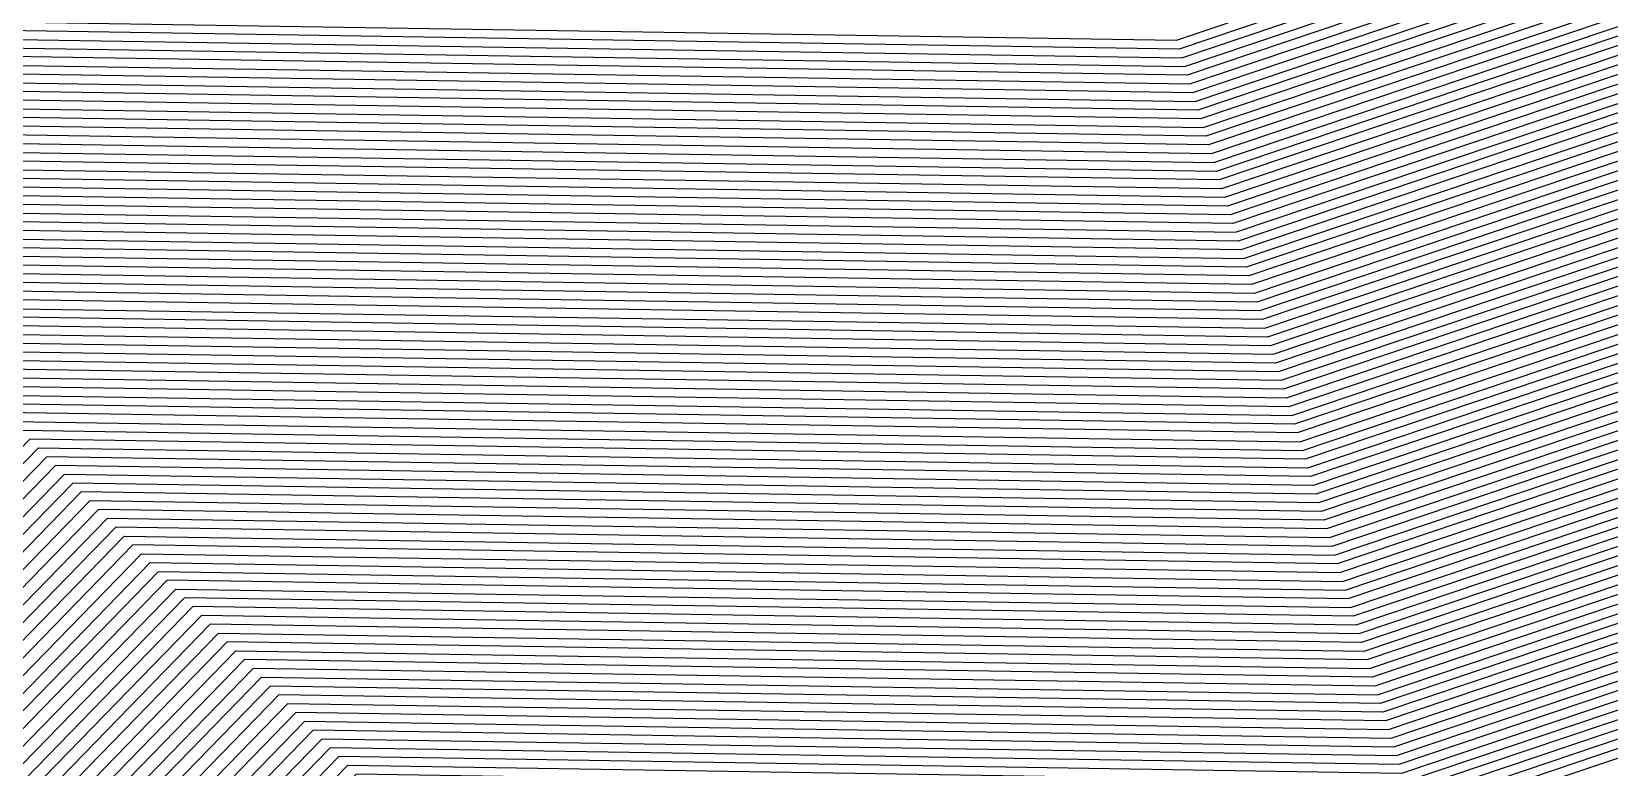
# Model space of a CAD drawing. Extents: x 7084 to 11035, y 13750 to 16729.
# Drawn here: x 9376.8 to 9571.8, y 14412.1 to 14502.9 of the extents above; entities that cross this region are included whole.
import ezdxf

# ---------------------------------------------------------------- set-up
doc = ezdxf.new("R2010")
doc.units = 0
doc.layers.add('Default', color=7, linetype='Continuous')

msp = doc.modelspace()

# ---------------------------------------------------------------- linework, layer by layer
at = {"layer": 'Default'}
for points in [[(9192.32, 15790.67), (9292.68, 15787.53), (9349.13, 15767.67), (9406.63, 15745.71), (9714.14, 15827.42), (9872, 15784.56), (10032.56, 15574.85), (10046.16, 15397.82), (10045.12, 15273.41), (10007.48, 15110.32), (9977.55, 14609.2), (9944.1, 14555.88), (9644.75, 14446.94), (9545.43, 14413.48), (9412.66, 14415.57), (9309.25, 14309.36), (8939.15, 14369.28), (8914.66, 14549.03), (8809.07, 14566.8), (8729.62, 14568.89), (8664.8, 14568.89), (8626.12, 14581.44), (8310.44, 14706.72)], [(9349.51, 15765.55), (9407.96, 15743.23), (9711.24, 15823.81), (9871.7, 15780.24), (10030.05, 15573.42), (10043.47, 15398.82), (10042.4, 15272.37), (10004.15, 15106.59), (9974.62, 14612.36), (9940.62, 14558.16), (9645.39, 14450.72), (9544.44, 14416.72), (9409.48, 14418.84), (9307.49, 14314.09), (8942.48, 14373.18), (8918.33, 14550.46), (8811, 14568.52), (8730.24, 14570.65), (8664.35, 14570.65), (8625.04, 14583.4), (8313.7, 14706.96)], [(9710.27, 15822.61), (9871.6, 15778.8), (10029.21, 15572.94), (10042.57, 15399.16), (10041.5, 15272.02), (10003.04, 15105.35), (9973.65, 14613.42), (9939.46, 14558.93), (9645.61, 14451.98), (9544.11, 14417.8), (9408.42, 14419.93), (9306.91, 14315.66), (8943.6, 14374.48), (8919.55, 14550.94), (8811.64, 14569.1), (8730.45, 14571.24), (8664.2, 14571.24), (8624.67, 14584.06), (8314.79, 14707.04)], [(9291.21, 15782.75), (9350.14, 15762.01), (9410.17, 15739.09), (9706.39, 15817.8), (9871.19, 15773.05), (10025.86, 15571.04), (10038.97, 15400.5), (10037.88, 15270.63), (9998.59, 15100.37), (9969.75, 14617.63), (9934.83, 14561.97), (9646.46, 14457.03), (9542.78, 14422.11), (9404.18, 14424.29), (9304.56, 14321.97), (8948.04, 14379.69), (8924.45, 14552.85), (8814.22, 14571.4), (8731.27, 14573.58), (8663.61, 14573.58), (8623.23, 14586.68), (8319.14, 14707.36)], [(9872.7, 15794.62), (10038.42, 15578.18), (10052.46, 15395.47), (10051.46, 15275.84), (10015.27, 15119.03), (9984.37, 14601.81), (9952.21, 14550.54), (9643.25, 14438.11), (9547.75, 14405.94), (9420.09, 14407.95), (9313.36, 14298.32), (8931.37, 14360.16), (8906.09, 14545.69), (8804.56, 14562.78), (8728.17, 14564.79), (8665.84, 14564.79), (8628.65, 14576.85), (8302.84, 14706.15)], [(8303.93, 14706.23), (8628.29, 14577.5), (8665.7, 14565.37), (8728.38, 14565.37), (8805.21, 14563.35), (8907.32, 14546.16), (8932.48, 14361.46), (9312.77, 14299.9), (9419.03, 14409.04), (9547.42, 14407.02), (9643.46, 14439.37), (9951.05, 14551.31), (9983.4, 14602.87), (10014.16, 15117.79), (10050.55, 15275.5), (10051.56, 15395.8), (10037.58, 15577.7), (9872.6, 15793.19)], [(9872.4, 15790.31), (10035.91, 15576.75), (10049.76, 15396.47), (10048.74, 15274.8), (10011.93, 15115.3), (9981.45, 14604.98), (9948.73, 14552.83), (9643.89, 14441.89), (9546.76, 14409.17), (9416.91, 14411.22), (9311.6, 14303.05), (8934.7, 14364.07), (8909.76, 14547.12), (8806.5, 14564.5), (8728.79, 14566.55), (8665.4, 14566.55), (8627.57, 14578.81), (8306.1, 14706.4)], [(9170.27, 15773.24), (9287.17, 15769.59), (9352.93, 15746.45), (9419.9, 15720.88), (9685.1, 15791.34), (9868.98, 15741.41), (10007.44, 15560.56), (10019.18, 15407.89), (10017.96, 15262.98), (9974.12, 15073.01), (9948.3, 14640.84), (9909.34, 14578.74), (9651.18, 14484.79), (9535.5, 14445.82), (9380.84, 14448.26), (9291.66, 14356.66), (8972.49, 14408.33), (8951.37, 14563.34), (8828.38, 14584.05), (8735.83, 14586.48), (8660.33, 14586.48), (8615.27, 14601.09), (8343.04, 14709.14)], [(9872.3, 15788.87), (10035.07, 15576.27), (10048.86, 15396.81), (10047.84, 15274.45), (10010.82, 15114.06), (9980.47, 14606.03), (9947.57, 14553.59), (9644.1, 14443.15), (9546.43, 14410.25), (9415.85, 14412.31), (9311.01, 14304.63), (8935.82, 14365.37), (8910.99, 14547.6), (8807.14, 14565.08), (8729, 14567.13), (8665.25, 14567.13)], [(9872.2, 15787.43), (10034.23, 15575.8), (10047.96, 15397.14), (10046.93, 15274.11), (10009.71, 15112.81), (9979.5, 14607.09), (9946.41, 14554.35), (9644.32, 14444.41), (9546.1, 14411.33), (9414.78, 14413.4), (9310.43, 14306.2), (8936.93, 14366.67), (8912.21, 14548.07), (8807.78, 14565.65), (8729.2, 14567.72), (8665.1, 14567.72), (8626.84, 14580.13), (8308.27, 14706.56)], [(9353.43, 15743.62), (9421.67, 15717.56), (9681.22, 15786.53), (9868.57, 15735.66), (10004.09, 15558.65), (10015.58, 15409.23), (10014.34, 15261.59), (9969.67, 15068.03), (9944.4, 14645.06), (9904.7, 14581.79), (9652.04, 14489.84), (9534.17, 14450.13), (9376.6, 14452.61), (9289.32, 14362.96), (8976.94, 14413.54), (8956.26, 14565.25), (8830.95, 14586.35), (8736.66, 14588.83), (8659.73, 14588.83), (8613.82, 14603.72), (8347.38, 14709.46)], [(9871.9, 15783.12), (10031.72, 15574.37), (10045.27, 15398.15), (10044.21, 15273.06), (10006.37, 15109.08), (9976.57, 14610.25), (9942.94, 14556.64), (9644.96, 14448.2), (9545.1, 14414.56), (9411.6, 14416.66), (9308.67, 14310.93), (8940.26, 14370.58), (8915.88, 14549.5), (8809.71, 14567.37), (8729.82, 14569.48), (8664.65, 14569.48), (8625.76, 14582.09), (8311.53, 14706.8)], [(8349.55, 14709.62), (8613.1, 14605.03), (8659.43, 14590), (8737.07, 14590), (8832.24, 14587.5), (8958.71, 14566.21), (8979.16, 14416.14), (9288.14, 14366.12), (9374.48, 14454.79), (9533.51, 14452.29), (9652.47, 14492.36), (9902.38, 14583.31), (9942.45, 14647.17), (9967.45, 15065.55), (10012.53, 15260.89), (10013.78, 15409.9), (10002.42, 15557.7), (9868.37, 15732.78), (9679.29, 15784.12), (9422.56, 15715.91), (9353.69, 15742.2)], [(9353.81, 15741.5), (9423, 15715.08), (9678.32, 15782.92), (9868.27, 15731.34), (10001.58, 15557.22), (10012.88, 15410.24), (10011.62, 15260.54), (9966.33, 15064.3), (9941.48, 14648.23), (9901.22, 14584.07), (9652.68, 14493.62), (9533.18, 14453.37), (9373.42, 14455.88), (9287.56, 14367.69), (8980.27, 14417.44), (8959.94, 14566.68), (8832.88, 14588.07), (8737.28, 14590.59), (8659.28, 14590.59), (8612.74, 14605.68), (8350.64, 14709.7)], [(9871.8, 15781.68), (10030.88, 15573.89), (10044.37, 15398.49), (10043.31, 15272.72), (10005.26, 15107.84), (9975.6, 14611.31), (9941.78, 14557.4), (9645.18, 14449.46), (9544.77, 14415.64), (9410.54, 14417.75), (9308.08, 14312.51), (8941.37, 14371.88), (8917.11, 14549.98), (8810.36, 14567.95), (8730.03, 14570.06), (8664.5, 14570.06), (8625.4, 14582.75), (8312.62, 14706.88)], [(9353.94, 15740.79), (9423.44, 15714.25), (9677.35, 15781.72), (9868.17, 15729.9), (10000.74, 15556.75), (10011.98, 15410.58), (10010.71, 15260.2), (9965.22, 15063.06), (9940.5, 14649.28), (9900.07, 14584.83), (9652.9, 14494.88), (9532.85, 14454.44), (9372.36, 14456.97), (9286.97, 14369.27), (8981.38, 14418.74), (8961.16, 14567.16), (8833.53, 14588.64), (8737.48, 14591.17), (8659.13, 14591.17), (8612.38, 14606.34), (8351.73, 14709.78)], [(8982.49, 14420.04), (9286.38, 14370.85), (9371.3, 14458.06), (9532.52, 14455.52), (9653.11, 14496.14), (9898.91, 14585.6), (9939.53, 14650.34), (9964.11, 15061.81), (10009.81, 15259.85), (10011.08, 15410.91), (9999.91, 15556.27), (9868.07, 15728.47), (9676.38, 15780.51), (9423.89, 15713.42), (9354.07, 15740.08)], [(9354.19, 15739.38), (9424.33, 15712.6), (9675.42, 15779.31), (9867.97, 15727.03), (9999.07, 15555.79), (10010.18, 15411.25), (10008.9, 15259.5), (9963, 15060.57), (9938.55, 14651.39), (9897.75, 14586.36), (9653.33, 14497.41), (9532.18, 14456.6), (9370.23, 14459.15), (9285.8, 14372.42), (8983.6, 14421.35), (8963.61, 14568.12), (8834.81, 14589.79), (8737.9, 14592.34), (8658.84, 14592.34), (8611.65, 14607.65), (8353.9, 14709.94)], [(9871.5, 15777.37), (10028.37, 15572.46), (10041.67, 15399.5), (10040.59, 15271.67), (10001.92, 15104.11), (9972.67, 14614.47), (9938.3, 14559.69), (9645.82, 14453.25), (9543.78, 14418.87), (9407.36, 14421.02), (9306.32, 14317.24), (8944.71, 14375.78), (8920.78, 14551.41), (8812.29, 14569.67), (8730.65, 14571.82), (8664.06, 14571.82), (8624.31, 14584.71), (8315.88, 14707.12)], [(9354.32, 15738.67), (9424.77, 15711.77), (9674.45, 15778.11), (9867.87, 15725.59), (9998.23, 15555.32), (10009.28, 15411.58), (10008, 15259.15), (9961.88, 15059.33), (9937.58, 14652.45), (9896.59, 14587.12), (9653.54, 14498.67), (9531.85, 14457.68), (9369.17, 14460.24), (9285.21, 14374), (8984.72, 14422.65), (8964.83, 14568.59), (8835.46, 14590.37), (8738.1, 14592.93), (8658.69, 14592.93), (8611.29, 14608.3), (8354.99, 14710.02)], [(9160.71, 15765.69), (9284.78, 15761.81), (9354.57, 15737.25), (9425.66, 15710.11), (9672.51, 15775.7), (9867.67, 15722.71), (9996.56, 15554.37), (10007.48, 15412.26), (10006.19, 15258.46), (9959.66, 15056.84), (9935.63, 14654.56), (9894.27, 14588.64), (9653.97, 14501.19), (9531.19, 14459.83), (9367.05, 14462.42), (9284.04, 14377.15), (8986.94, 14425.25), (8967.28, 14569.55), (8836.74, 14591.52), (8738.52, 14594.1), (8658.39, 14594.1), (8610.57, 14609.61), (8357.16, 14710.18)], [(9284.6, 15761.21), (9354.7, 15736.55), (9426.1, 15709.28), (9671.54, 15774.5), (9867.57, 15721.27), (9995.72, 15553.89), (10006.58, 15412.59), (10005.28, 15258.11), (9958.55, 15055.6), (9934.66, 14655.61), (9893.11, 14589.41), (9654.18, 14502.45), (9530.86, 14460.91), (9365.99, 14463.51), (9283.45, 14378.73), (8988.05, 14426.55), (8968.5, 14570.03), (8837.39, 14592.09), (8738.73, 14594.69), (8658.24, 14594.69), (8610.21, 14610.27), (8358.25, 14710.26)], [(9284.42, 15760.61), (9354.83, 15735.84), (9426.54, 15708.46), (9670.58, 15773.3), (9867.47, 15719.84), (9994.88, 15553.41), (10005.68, 15412.93), (10004.38, 15257.76), (9957.44, 15054.35), (9933.68, 14656.67), (9891.96, 14590.17), (9654.4, 14503.71), (9530.53, 14461.99), (9364.93, 14464.6), (9282.87, 14380.31), (8989.16, 14427.85), (8969.73, 14570.5), (8838.03, 14592.67), (8738.93, 14595.28), (8658.09, 14595.28), (8609.85, 14610.92), (8359.33, 14710.34)], [(9871.09, 15771.61), (10025.02, 15570.56), (10038.07, 15400.84), (10036.97, 15270.28), (9997.47, 15099.13), (9968.78, 14618.69), (9933.67, 14562.74), (9646.68, 14458.29), (9542.45, 14423.19), (9403.12, 14425.38), (9303.98, 14323.55), (8949.15, 14380.99), (8925.67, 14553.32), (8814.86, 14571.97), (8731.48, 14574.17), (8663.46, 14574.17), (8622.87, 14587.33), (8320.22, 14707.44)], [(9284.23, 15760.01), (9354.95, 15735.13), (9426.98, 15707.63), (9669.61, 15772.09), (9867.37, 15718.4), (9994.05, 15552.94), (10004.78, 15413.26), (10003.47, 15257.41), (9956.32, 15053.11), (9932.71, 14657.72), (9890.8, 14590.93), (9654.61, 14504.98), (9530.2, 14463.07), (9363.87, 14465.69), (9282.28, 14381.88), (8990.27, 14429.16), (8970.95, 14570.98), (8838.67, 14593.24), (8739.14, 14595.86), (8657.94, 14595.86), (8609.48, 14611.58), (8360.42, 14710.43)], [(9284.05, 15759.42), (9355.08, 15734.42), (9427.43, 15706.8), (9668.64, 15770.89), (9867.26, 15716.96), (9993.21, 15552.46), (10003.88, 15413.6), (10002.57, 15257.07), (9955.21, 15051.86), (9931.73, 14658.78), (9889.64, 14591.69), (9654.83, 14506.24), (9529.87, 14464.15), (9362.81, 14466.78), (9281.69, 14383.46), (8991.38, 14430.46), (8972.17, 14571.46), (8839.32, 14593.82), (8739.35, 14596.45), (8657.79, 14596.45), (8609.12, 14612.23), (8361.51, 14710.51)], [(9283.86, 15758.82), (9355.21, 15733.72), (9427.87, 15705.97), (9667.67, 15769.69), (9867.16, 15715.52), (9992.37, 15551.98), (10002.98, 15413.93), (10001.66, 15256.72), (9954.1, 15050.62), (9930.76, 14659.83), (9888.48, 14592.45), (9655.04, 14507.5), (9529.53, 14465.22), (9361.75, 14467.87), (9281.11, 14385.04), (8992.5, 14431.76), (8973.4, 14571.93), (8839.96, 14594.39), (8739.55, 14597.04), (8657.64, 14597.04), (8608.76, 14612.89), (8362.59, 14710.59)], [(9870.89, 15768.74), (10023.35, 15569.61), (10036.27, 15401.51), (10035.16, 15269.59), (9995.25, 15096.64), (9966.83, 14620.8), (9931.35, 14564.26), (9647.11, 14460.82), (9541.79, 14425.34), (9401, 14427.56), (9302.8, 14326.7), (8951.37, 14383.59), (8928.12, 14554.28), (8816.15, 14573.12), (8731.89, 14575.34), (8663.16, 14575.34), (8622.14, 14588.64), (8322.4, 14707.6)], [(9283.5, 15757.62), (9355.46, 15732.3), (9428.75, 15704.32), (9665.74, 15767.28), (9866.96, 15712.64), (9990.7, 15551.03), (10001.18, 15414.61), (9999.85, 15256.02), (9951.87, 15048.13), (9928.81, 14661.94), (9886.16, 14593.98), (9655.47, 14510.02), (9528.87, 14467.38), (9359.63, 14470.04), (9279.93, 14388.19), (8994.72, 14434.36), (8975.84, 14572.89), (8841.25, 14595.54), (8739.97, 14598.21), (8657.34, 14598.21), (8608.04, 14614.2), (8364.76, 14710.75)], [(8993.61, 14433.06), (9280.52, 14386.61), (9360.69, 14468.95), (9529.2, 14466.3), (9655.26, 14508.76), (9887.32, 14593.22), (9929.78, 14660.89), (9952.99, 15049.38), (10000.75, 15256.37), (10002.08, 15414.27), (9991.53, 15551.51), (9867.06, 15714.08), (9666.7, 15768.49), (9428.31, 15705.14), (9355.33, 15733.01), (9283.68, 15758.22)], [(9399.93, 14428.65), (9541.46, 14426.42), (9647.32, 14462.08), (9930.19, 14565.02), (9965.85, 14621.85), (9994.14, 15095.4), (10034.25, 15269.24), (10035.37, 15401.85), (10022.51, 15569.13), (9870.79, 15767.3)], [(9870.69, 15765.86), (10021.67, 15568.65), (10034.47, 15402.18), (10033.35, 15268.89), (9993.03, 15094.15), (9964.88, 14622.91), (9929.03, 14565.78), (9647.54, 14463.34), (9541.13, 14427.5), (9398.87, 14429.74), (9301.63, 14329.85), (8953.6, 14386.2), (8930.57, 14555.23), (8817.44, 14574.27), (8732.31, 14576.51), (8662.86, 14576.51), (8621.42, 14589.95), (8324.57, 14707.77)], [(9663.8, 15764.88), (9866.76, 15709.77), (9989.02, 15550.08), (9999.38, 15415.28), (9998.04, 15255.33), (9949.65, 15045.65), (9926.86, 14664.05), (9883.84, 14595.5), (9655.9, 14512.55), (9528.21, 14469.53), (9357.51, 14472.22), (9278.76, 14391.34), (8996.94, 14436.97), (8978.29, 14573.84), (8842.54, 14596.69), (8740.38, 14599.38), (8657.05, 14599.38), (8607.31, 14615.51), (8366.94, 14710.91)], [(9870.59, 15764.42), (10020.84, 15568.18), (10033.57, 15402.52), (10032.44, 15268.54), (9991.91, 15092.91), (9963.9, 14623.96), (9927.87, 14566.55), (9647.75, 14464.6), (9540.8, 14428.57), (9397.81, 14430.83), (9301.04, 14331.43), (8954.71, 14387.5), (8931.79, 14555.71), (8818.08, 14574.85), (8732.52, 14577.1), (8662.71, 14577.1), (8621.06, 14590.61), (8325.65, 14707.85)], [(9870.49, 15762.98), (10020, 15567.7), (10032.67, 15402.85), (10031.54, 15268.19), (9990.8, 15091.67), (9962.93, 14625.02), (9926.72, 14567.31), (9647.97, 14465.86), (9540.46, 14429.65), (9396.75, 14431.92), (9300.46, 14333.01), (8955.82, 14388.8), (8933.01, 14556.19), (8818.72, 14575.42), (8732.72, 14577.69), (8662.56, 14577.69), (8620.7, 14591.27), (8326.74, 14707.93)], [(9282.95, 15755.83), (9355.84, 15730.18), (9430.08, 15701.83), (9662.83, 15763.67), (9866.66, 15708.33), (9988.18, 15549.6), (9998.48, 15415.61), (9997.13, 15254.98), (9948.54, 15044.4), (9925.88, 14665.11), (9882.69, 14596.26), (9656.12, 14513.81), (9527.88, 14470.61), (9356.45, 14473.31), (9278.18, 14392.92), (8998.05, 14438.27), (8979.51, 14574.32), (8843.18, 14597.27), (8740.59, 14599.97), (8656.9, 14599.97), (8606.95, 14616.17), (8368.02, 14710.99)], [(9870.39, 15761.54), (10019.16, 15567.23), (10031.77, 15403.19), (10030.63, 15267.85), (9989.69, 15090.42), (9961.95, 14626.07), (9925.56, 14568.07), (9648.18, 14467.13), (9540.13, 14430.73), (9395.69, 14433.01), (9299.87, 14334.58), (8956.93, 14390.1), (8934.24, 14556.66), (8819.37, 14576), (8732.93, 14578.27), (8662.42, 14578.27), (8620.33, 14591.92), (8327.83, 14708.01)], [(9282.76, 15755.23), (9355.97, 15729.47), (9430.52, 15701), (9661.86, 15762.47), (9866.56, 15706.89), (9987.35, 15549.13), (9997.58, 15415.95), (9996.23, 15254.63), (9947.43, 15043.16), (9924.91, 14666.16), (9881.53, 14597.03), (9656.33, 14515.07), (9527.55, 14471.69), (9355.38, 14474.4), (9277.59, 14394.49), (8999.16, 14439.57), (8980.74, 14574.8), (8843.82, 14597.84), (8740.8, 14600.55), (8656.75, 14600.55), (8606.59, 14616.82), (8369.11, 14711.07)], [(9282.58, 15754.63), (9356.09, 15728.77), (9430.97, 15700.18), (9660.89, 15761.27), (9866.46, 15705.45), (9986.51, 15548.65), (9996.68, 15416.29), (9995.32, 15254.28), (9946.31, 15041.91), (9923.93, 14667.22), (9880.37, 14597.79), (9656.54, 14516.33), (9527.22, 14472.77), (9354.32, 14475.49), (9277, 14396.07), (9000.28, 14440.87), (8981.96, 14575.27), (8844.47, 14598.42)], [(9282.4, 15754.03), (9356.22, 15728.06), (9431.41, 15699.35), (9659.93, 15760.07), (9866.36, 15704.02), (9985.67, 15548.17), (9995.78, 15416.62), (9994.42, 15253.94), (9945.2, 15040.67), (9922.96, 14668.27), (9879.21, 14598.55), (9656.76, 14517.59), (9526.88, 14473.85), (9353.26, 14476.58), (9276.42, 14397.65), (9001.39, 14442.17), (8983.19, 14575.75), (8845.11, 14598.99), (8741.21, 14601.73), (8656.45, 14601.73)], [(9282.03, 15752.84), (9356.47, 15726.64), (9432.29, 15697.69), (9657.99, 15757.66), (9866.16, 15701.14), (9984, 15547.22), (9993.99, 15417.29), (9992.61, 15253.24), (9942.98, 15038.18), (9921.01, 14670.38), (9876.89, 14600.07), (9657.19, 14520.12), (9526.22, 14476), (9351.14, 14478.76), (9275.24, 14400.8), (9003.61, 14444.78), (8985.63, 14576.71), (8846.4, 14600.14), (8741.62, 14602.9), (8656.15, 14602.9), (8605.14, 14619.44), (8373.46, 14711.39)], [(9870.19, 15758.67), (10017.49, 15566.27), (10029.97, 15403.86), (10028.82, 15267.15), (9987.46, 15087.94), (9960, 14628.18), (9923.24, 14569.59), (9648.61, 14469.65), (9539.47, 14432.89), (9393.57, 14435.18), (9298.7, 14337.74), (8959.15, 14392.71), (8936.68, 14557.62), (8820.65, 14577.15), (8733.34, 14579.45)], [(9281.84, 15752.24), (9356.6, 15725.94), (9432.74, 15696.87), (9657.02, 15756.46), (9866.06, 15699.7), (9983.16, 15546.75), (9993.09, 15417.63), (9991.7, 15252.89), (9941.87, 15036.94), (9920.03, 14671.44), (9875.73, 14600.84), (9657.4, 14521.38), (9525.89, 14477.08), (9350.08, 14479.85), (9274.66, 14402.38), (9004.72, 14446.08), (8986.86, 14577.18), (8847.04, 14600.72), (8741.83, 14603.49), (8656, 14603.49), (8604.78, 14620.1), (8374.54, 14711.47)], [(8375.63, 14711.55), (8604.42, 14620.75), (8655.85, 14604.07), (8742.04, 14604.07), (8847.68, 14601.29), (8988.08, 14577.66), (9005.83, 14447.38), (9274.07, 14403.95), (9349.02, 14480.94), (9525.56, 14478.16), (9657.62, 14522.64), (9874.57, 14601.6), (9919.06, 14672.49), (9940.75, 15035.69), (9990.8, 15252.55), (9992.19, 15417.96), (9982.32, 15546.27), (9865.96, 15698.26), (9656.05, 15755.26), (9433.18, 15696.04), (9356.73, 15725.23), (9281.66, 15751.64)], [(9297.53, 14340.89), (9391.45, 14437.36), (9538.81, 14435.04), (9649.04, 14472.17), (9920.92, 14571.12), (9958.05, 14630.29), (9985.24, 15085.45), (10027.01, 15266.46), (10028.17, 15404.53), (10015.81, 15565.32), (9869.98, 15755.79)], [(8333.26, 14708.41), (8618.53, 14595.2), (8661.67, 14581.2), (8733.96, 14581.2), (8822.58, 14578.87), (8940.36, 14559.05), (8962.49, 14396.61), (9296.94, 14342.47), (9390.39, 14438.45), (9538.48, 14436.12), (9649.25, 14473.43), (9919.76, 14571.88), (9957.08, 14631.35), (9984.13, 15084.2), (10026.11, 15266.11), (10027.27, 15404.87), (10014.98, 15564.84), (9869.88, 15754.35)], [(9281.48, 15751.04), (9356.85, 15724.52), (9433.62, 15695.21), (9655.09, 15754.05), (9865.85, 15696.82), (9981.49, 15545.79), (9991.29, 15418.3), (9989.89, 15252.2), (9939.64, 15034.45), (9918.08, 14673.55), (9873.42, 14602.36), (9657.83, 14523.9), (9525.23, 14479.24), (9347.96, 14482.03), (9273.49, 14405.53), (9006.94, 14448.68), (8989.3, 14578.14), (8848.33, 14601.87), (8742.25, 14604.66), (8655.7, 14604.66), (8604.06, 14621.41), (8376.71, 14711.63)], [(9869.78, 15752.92), (10014.14, 15564.37), (10026.37, 15405.2), (10025.2, 15265.76), (9983.02, 15082.96), (9956.1, 14632.4), (9918.6, 14572.64), (9649.47, 14474.7), (9538.15, 14437.2), (9389.33, 14439.54), (9296.35, 14344.04), (8963.6, 14397.91), (8941.58, 14559.53), (8823.23, 14579.45), (8734.17, 14581.79), (8661.52, 14581.79), (8618.16, 14595.85), (8334.35, 14708.49)], [(9281.29, 15750.44), (9356.98, 15723.81), (9434.06, 15694.38), (9654.12, 15752.85), (9865.75, 15695.39), (9980.65, 15545.32), (9990.39, 15418.64), (9988.98, 15251.85), (9938.53, 15033.21), (9917.11, 14674.6), (9872.26, 14603.12), (9658.05, 14525.16), (9524.9, 14480.31), (9346.9, 14483.12), (9272.9, 14407.11), (9008.05, 14449.98), (8990.53, 14578.62), (8848.97, 14602.44), (8742.45, 14605.24), (8655.56, 14605.24), (8603.7, 14622.06), (8377.8, 14711.71)], [(9281.11, 15749.85), (9357.1, 15723.11), (9434.51, 15693.55), (9653.15, 15751.65), (9865.65, 15693.95), (9979.81, 15544.84), (9989.49, 15418.97), (9988.08, 15251.5), (9937.42, 15031.96), (9916.13, 14675.66), (9871.1, 14603.88), (9658.26, 14526.43), (9524.57, 14481.39), (9345.84, 14484.21), (9272.31, 14408.68), (9009.17, 14451.29), (8991.75, 14579.09), (8849.61, 14603.02), (8742.66, 14605.83), (8655.41, 14605.83), (8603.34, 14622.72), (8378.89, 14711.8)], [(9280.93, 15749.25), (9357.23, 15722.4), (9434.95, 15692.73), (9652.18, 15750.44), (9865.55, 15692.51), (9978.97, 15544.36), (9988.59, 15419.31), (9987.17, 15251.15), (9936.3, 15030.72), (9915.16, 14676.71), (9869.94, 14604.65), (9658.47, 14527.69), (9524.23, 14482.47), (9344.78, 14485.3), (9271.73, 14410.26), (9010.28, 14452.59), (8992.98, 14579.57), (8850.26, 14603.59), (8742.87, 14606.42), (8655.26, 14606.42), (8602.97, 14623.37), (8379.97, 14711.88)], [(9357.48, 15720.98), (9435.83, 15691.07), (9650.25, 15748.04), (9865.35, 15689.63), (9977.3, 15543.41), (9986.79, 15419.98), (9985.36, 15250.46), (9934.08, 15028.23), (9913.21, 14678.82), (9867.62, 14606.17), (9658.9, 14530.21), (9523.57, 14484.63), (9342.66, 14487.47), (9270.55, 14413.41), (9012.5, 14455.19), (8995.42, 14580.52), (8851.54, 14604.74), (8743.28, 14607.59), (8654.96, 14607.59), (8602.25, 14624.68), (8382.15, 14712.04)], [(9013.61, 14456.49), (9269.97, 14414.99), (9341.6, 14488.56), (9523.24, 14485.7), (9659.12, 14531.47), (9866.46, 14606.93), (9912.23, 14679.88), (9932.97, 15026.99), (9984.46, 15250.11), (9985.89, 15420.31), (9976.46, 15542.94), (9865.25, 15688.19), (9649.28, 15746.84), (9436.28, 15690.24), (9357.61, 15720.28), (9280.38, 15747.45)], [(9869.38, 15747.16), (10010.79, 15562.46), (10022.77, 15406.55), (10021.58, 15264.37), (9978.57, 15077.98), (9952.2, 14636.62), (9913.97, 14575.69), (9650.32, 14479.74), (9536.82, 14441.51), (9385.08, 14443.9), (9294.01, 14350.35), (8968.05, 14403.12), (8946.47, 14561.44), (8825.8, 14581.75), (8735, 14584.14), (8660.92, 14584.14), (8616.72, 14598.47), (8338.69, 14708.81)], [(9869.28, 15745.72), (10009.95, 15561.99), (10021.87, 15406.88), (10020.67, 15264.02), (9977.46, 15076.74), (9951.23, 14637.68), (9912.81, 14576.45), (9650.54, 14481), (9536.49, 14442.59), (9384.02, 14444.99), (9293.42, 14351.93), (8969.16, 14404.42), (8947.7, 14561.91), (8826.45, 14582.32), (8735.21, 14584.72), (8660.77, 14584.72), (8616.36, 14599.13), (8339.78, 14708.89)], [(9269.38, 14416.57), (9340.53, 14489.65), (9522.91, 14486.78), (9659.33, 14532.73), (9865.31, 14607.69), (9911.26, 14680.93), (9931.86, 15025.74), (9983.55, 15249.76), (9984.99, 15420.65), (9975.63, 15542.46), (9865.15, 15686.76), (9648.31, 15745.63), (9436.72, 15689.41), (9357.74, 15719.57), (9280.19, 15746.85)], [(9869.18, 15744.29), (10009.12, 15561.51), (10020.97, 15407.22), (10019.77, 15263.67), (9976.34, 15075.5), (9950.25, 14638.73), (9911.65, 14577.21), (9650.75, 14482.27), (9536.16, 14443.67), (9382.96, 14446.08), (9292.83, 14353.5), (8970.27, 14405.72), (8948.92, 14562.39), (8827.09, 14582.9), (8735.41, 14585.31), (8660.63, 14585.31), (8615.99, 14599.78), (8340.86, 14708.97)], [(8388.67, 14712.52), (8600.08, 14628.62), (8654.06, 14611.11), (8744.52, 14611.11), (8855.41, 14608.19), (9002.77, 14583.39), (9019.17, 14463), (9267.04, 14422.87), (9336.29, 14494.01), (9521.59, 14491.09), (9660.19, 14537.78), (9860.67, 14610.74), (9907.36, 14685.15), (9927.41, 15020.77), (9979.93, 15248.37), (9981.39, 15421.99), (9972.28, 15540.55), (9864.75, 15681), (9644.44, 15740.82), (9438.49, 15686.1), (9358.24, 15716.74), (9279.46, 15744.46)], [(9279.27, 15743.86), (9358.37, 15716.03), (9438.93, 15685.27), (9643.47, 15739.62), (9864.65, 15679.57), (9971.44, 15540.08), (9980.49, 15422.33), (9979.03, 15248.02), (9926.29, 15019.52), (9906.38, 14686.21), (9859.51, 14611.5), (9660.4, 14539.04), (9521.25, 14492.17), (9335.23, 14495.1), (9266.45, 14424.45), (9020.28, 14464.3), (9003.99, 14583.86), (8856.05, 14608.77), (8744.73, 14611.69), (8653.92, 14611.69)], [(9279.64, 15745.06), (9358.12, 15717.45), (9438.05, 15686.93), (9645.41, 15742.03), (9864.85, 15682.44), (9973.11, 15541.03), (9982.29, 15421.66), (9980.84, 15248.72), (9928.52, 15022.01), (9908.33, 14684.1), (9861.83, 14609.98), (9659.98, 14536.52), (9521.92, 14490.01), (9337.35, 14492.92), (9267.62, 14421.3), (9018.06, 14461.7), (9001.54, 14582.91), (8854.76, 14607.62), (8744.32, 14610.52)], [(9869.08, 15742.85), (10008.28, 15561.03), (10020.07, 15407.55), (10018.86, 15263.33), (9975.23, 15074.25), (9949.28, 14639.79), (9910.49, 14577.98), (9650.97, 14483.53), (9535.83, 14444.74), (9381.9, 14447.17), (9292.25, 14355.08), (8971.38, 14407.03), (8950.15, 14562.87), (8827.73, 14583.47), (8735.62, 14585.9), (8660.48, 14585.9), (8615.63, 14600.44), (8341.95, 14709.06)], [(9357.99, 15718.16), (9437.6, 15687.76), (9646.37, 15743.23), (9864.95, 15683.88), (9973.95, 15541.51), (9983.19, 15421.32), (9981.74, 15249.07), (9929.63, 15023.26), (9909.31, 14683.04), (9862.99, 14609.22), (9659.76, 14535.26), (9522.25, 14488.94), (9338.41, 14491.83), (9268.21, 14419.72), (9016.95, 14460.4), (9000.32, 14582.43), (8854.12, 14607.04), (8744.11, 14609.94), (8654.36, 14609.94), (8600.8, 14627.31), (8386.49, 14712.36)], [(9279.09, 15743.27), (9358.5, 15715.33), (9439.37, 15684.45), (9642.5, 15738.42), (9864.55, 15678.13), (9970.6, 15539.6), (9979.59, 15422.67), (9978.12, 15247.68), (9925.18, 15018.28), (9905.41, 14687.26), (9858.35, 14612.27), (9660.62, 14540.3), (9520.92, 14493.25), (9334.17, 14496.19), (9265.86, 14426.03), (9021.39, 14465.61), (9005.21, 14584.34), (8856.69, 14609.34)], [(9278.72, 15742.07), (9358.75, 15713.91), (9440.26, 15682.79), (9640.57, 15736.01), (9864.34, 15675.25), (9968.93, 15538.65), (9977.79, 15423.34), (9976.31, 15246.98), (9922.96, 15015.79), (9903.46, 14689.37), (9856.04, 14613.79), (9661.05, 14542.83), (9520.26, 14495.4), (9332.05, 14498.37), (9264.69, 14429.18), (9023.61, 14468.21), (9007.66, 14585.3), (8857.98, 14610.49)], [(9264.1, 14430.76), (9330.99, 14499.46), (9519.93, 14496.48), (9661.26, 14544.09), (9854.88, 14614.55), (9902.48, 14690.42), (9921.85, 15014.55), (9975.4, 15246.63), (9976.89, 15423.67), (9968.09, 15538.17), (9864.24, 15673.81), (9639.6, 15734.81), (9440.7, 15681.96), (9358.88, 15713.2), (9278.54, 15741.47)], [(9278.36, 15740.87), (9359, 15712.5), (9441.14, 15681.13), (9638.63, 15733.61), (9864.14, 15672.37), (9967.25, 15537.7), (9975.99, 15424.01), (9974.5, 15246.29), (9920.73, 15013.31), (9901.51, 14691.48), (9853.72, 14615.31), (9661.48, 14545.35), (9519.6, 14497.56), (9329.93, 14500.55), (9263.52, 14432.33), (9025.84, 14470.81), (9010.11, 14586.25), (8859.27, 14611.64), (8745.76, 14614.63), (8653.17, 14614.63), (8597.91, 14632.55), (8395.18, 14713)], [(9868.88, 15739.97), (10006.6, 15560.08), (10018.28, 15408.23), (10017.05, 15262.63), (9973.01, 15071.77), (9947.33, 14641.9), (9908.18, 14579.5), (9651.4, 14486.05), (9535.16, 14446.9), (9379.78, 14449.35), (9291.08, 14358.23), (8973.6, 14409.63), (8952.59, 14563.82), (8829.02, 14584.62), (8736.03, 14587.07)], [(9262.34, 14435.49), (9327.81, 14502.73), (9518.94, 14499.72), (9661.91, 14547.87), (9851.4, 14616.84), (9899.56, 14693.59), (9918.51, 15010.82), (9972.69, 15245.59), (9974.19, 15424.68), (9965.58, 15536.74), (9863.94, 15669.5), (9636.69, 15731.2), (9442.03, 15679.48), (9359.26, 15711.08), (9277.99, 15739.68)], [(9262.93, 14433.91), (9328.87, 14501.64), (9519.27, 14498.64), (9661.69, 14546.61), (9852.56, 14616.07), (9900.53, 14692.53), (9919.62, 15012.06), (9973.59, 15245.94), (9975.09, 15424.34), (9966.42, 15537.22), (9864.04, 15670.94), (9637.66, 15732.4), (9441.59, 15680.31), (9359.13, 15711.79), (9278.17, 15740.27)], [(9277.81, 15739.08), (9359.38, 15710.38), (9442.47, 15678.65), (9635.72, 15730), (9863.84, 15668.06), (9964.74, 15536.27), (9973.29, 15425.02), (9971.78, 15245.24), (9917.4, 15009.57), (9898.58, 14694.64), (9850.24, 14617.6), (9662.12, 14549.14), (9518.6, 14500.79), (9326.75, 14503.82), (9261.76, 14437.06), (9029.17, 14474.72), (9013.78, 14587.68), (8861.2, 14613.36), (8746.39, 14616.39), (8652.72, 14616.39), (8596.83, 14634.51), (8398.44, 14713.25)], [(9868.78, 15738.53), (10005.77, 15559.6), (10017.38, 15408.56), (10016.15, 15262.28), (9971.89, 15070.52), (9946.35, 14642.95), (9907.02, 14580.26), (9651.61, 14487.31), (9534.83, 14447.98), (9378.72, 14450.44), (9290.49, 14359.81), (8974.71, 14410.93), (8953.82, 14564.3), (8829.66, 14585.2)], [(9325.68, 14504.9), (9518.27, 14501.87), (9662.33, 14550.4), (9849.08, 14618.36), (9897.61, 14695.7), (9916.29, 15008.33), (9970.88, 15244.9), (9972.39, 15425.35), (9963.9, 15535.79), (9863.74, 15666.62), (9634.76, 15728.8), (9442.91, 15677.82), (9359.51, 15709.67), (9277.62, 15738.48)], [(8975.82, 14412.23), (9289.9, 14361.39), (9377.66, 14451.52), (9534.5, 14449.05), (9651.83, 14488.57), (9905.86, 14581.02), (9945.38, 14644.01), (9970.78, 15069.28), (10015.24, 15261.93), (10016.48, 15408.9), (10004.93, 15559.13), (9868.67, 15737.09)], [(8391.92, 14712.76), (8599, 14630.58), (8653.62, 14612.87), (8745.14, 14612.87), (8857.34, 14609.91), (9006.44, 14584.82), (9022.5, 14466.91), (9265.28, 14427.6), (9333.11, 14497.28), (9520.59, 14494.33), (9660.83, 14541.57), (9857.19, 14613.03), (9904.43, 14688.31), (9924.07, 15017.04), (9977.21, 15247.33), (9978.69, 15423), (9969.77, 15539.13)], [(10008.38, 15411.92), (10007.09, 15258.81), (9960.77, 15058.08), (9936.6, 14653.5), (9895.43, 14587.88), (9653.76, 14499.93), (9531.52, 14458.76), (9368.11, 14461.33), (9284.63, 14375.58), (8985.83, 14423.95), (8966.05, 14569.07), (8836.1, 14590.94), (8738.31, 14593.52), (8658.54, 14593.52), (8610.93, 14608.96), (8356.07, 14710.1)], [(8318.05, 14707.28), (8623.59, 14586.02), (8663.76, 14573), (8731.07, 14573), (8813.57, 14570.82), (8923.22, 14552.37), (8946.93, 14378.39), (9305.15, 14320.39), (9405.24, 14423.2), (9543.11, 14421.03), (9646.25, 14455.77), (9935.98, 14561.21), (9970.73, 14616.58), (9999.7, 15101.62)], [(8348.47, 14709.54), (8613.46, 14604.37), (8659.58, 14589.41), (8736.86, 14589.41), (8831.59, 14586.92), (8957.49, 14565.73), (8978.05, 14414.84), (9288.73, 14364.54), (9375.54, 14453.7), (9533.84, 14451.21), (9652.25, 14491.1), (9903.54, 14582.55), (9943.43, 14646.12), (9968.56, 15066.79)], [(8372.37, 14711.31), (8605.51, 14618.79), (8656.3, 14602.31), (8741.42, 14602.31), (8845.75, 14599.57), (8984.41, 14576.23), (9002.5, 14443.48), (9275.83, 14399.22), (9352.2, 14477.67), (9526.55, 14474.92), (9656.97, 14518.86), (9878.05, 14599.31), (9921.98, 14669.33), (9944.09, 15039.43)], [(9659.55, 14534), (9522.58, 14487.86), (9339.47, 14490.74), (9268.79, 14418.14), (9015.83, 14459.1), (8999.09, 14581.96), (8853.48, 14606.47), (8743.9, 14609.35), (8654.51, 14609.35), (8601.17, 14626.65), (8385.41, 14712.28)], [(9885, 14594.74), (9655.69, 14511.28), (9528.54, 14468.46), (9358.57, 14471.13), (9279.35, 14389.77), (8995.83, 14435.67), (8977.07, 14573.37), (8841.89, 14596.12), (8740.17, 14598.79), (8657.2, 14598.79), (8607.68, 14614.86), (8365.85, 14710.83)], [(8381.06, 14711.96), (8602.61, 14624.03), (8655.11, 14607), (8743.07, 14607), (8850.9, 14604.17), (8994.2, 14580.05), (9011.39, 14453.89), (9271.14, 14411.84), (9343.72, 14486.38), (9523.9, 14483.55), (9658.69, 14528.95), (9868.78, 14605.41)], [(8331.09, 14708.25), (8619.25, 14593.89), (8661.97, 14580.03), (8733.55, 14580.03), (8821.3, 14577.72), (8937.91, 14558.09), (8960.27, 14394.01), (9298.11, 14339.31), (9392.51, 14436.27), (9539.14, 14433.96), (9648.82, 14470.91), (9922.08, 14570.36), (9959.03, 14629.24)], [(8335.43, 14708.57), (8617.8, 14596.51), (8661.37, 14582.38), (8734.38, 14582.38), (8823.87, 14580.02), (8942.8, 14560), (8964.71, 14399.22), (9295.77, 14345.62), (9388.27, 14440.63), (9537.81, 14438.28), (9649.68, 14475.96), (9917.45, 14573.4)], [(9649.9, 14477.22), (9537.48, 14439.35), (9387.21, 14441.72), (9295.18, 14347.2), (8965.82, 14400.52), (8944.03, 14560.48), (8824.52, 14580.6), (8734.59, 14582.96), (8661.22, 14582.96), (8617.44, 14597.16), (8336.52, 14708.65)], [(9650.11, 14478.48), (9537.15, 14440.43), (9386.15, 14442.81), (9294.59, 14348.77), (8966.93, 14401.82), (8945.25, 14560.96), (8825.16, 14581.17), (8734.79, 14583.55), (8661.07, 14583.55), (8617.08, 14597.82), (8337.6, 14708.73)], [(8305.01, 14706.32), (8627.93, 14578.16), (8665.55, 14565.96), (8728.58, 14565.96), (8805.85, 14563.93), (8908.54, 14546.64), (8933.59, 14362.77), (9312.18, 14301.47), (9417.97, 14410.13), (9547.09, 14408.09), (9643.68, 14440.63), (9949.89, 14552.07)], [(9945.25, 14555.12), (9644.53, 14445.68), (9545.76, 14412.41), (9413.72, 14414.49), (9309.84, 14307.78), (8938.04, 14367.97), (8913.43, 14548.55), (8808.43, 14566.23), (8729.41, 14568.3), (8664.95, 14568.3), (8626.48, 14580.78), (8309.36, 14706.64)], [(9646.03, 14454.51), (9543.45, 14419.95), (9406.3, 14422.11), (9305.73, 14318.82), (8945.82, 14377.09), (8922, 14551.89), (8812.93, 14570.25), (8730.86, 14572.41), (8663.91, 14572.41), (8623.95, 14585.37), (8316.96, 14707.2)], [(8321.31, 14707.52), (8622.5, 14587.99), (8663.31, 14574.75), (8731.69, 14574.75), (8815.51, 14572.55), (8926.89, 14553.8), (8950.26, 14382.29), (9303.39, 14325.12), (9402.06, 14426.47), (9542.12, 14424.26), (9646.89, 14459.55), (9932.51, 14563.5)], [(8323.48, 14707.69), (8621.78, 14589.3), (8663.01, 14575.93), (8732.1, 14575.93), (8816.79, 14573.7), (8929.34, 14554.75), (8952.49, 14384.9), (9302.22, 14328.28), (9399.93, 14428.65)], [(8328.91, 14708.09), (8619.97, 14592.58), (8662.27, 14578.86), (8733.14, 14578.86), (8820.01, 14576.57), (8935.46, 14557.14), (8958.04, 14391.41), (9299.28, 14336.16), (9394.63, 14434.09), (9539.8, 14431.81), (9648.39, 14468.39), (9924.4, 14568.83), (9960.98, 14627.13)], [(9643.03, 14436.84), (9548.08, 14404.86), (9421.15, 14406.86), (9313.94, 14296.74), (8930.26, 14358.86), (8904.87, 14545.21), (8803.92, 14562.2), (8727.96, 14564.2), (8665.99, 14564.2), (8629.01, 14576.19), (8301.75, 14706.07)]]:
    msp.add_lwpolyline(points, dxfattribs=at)

doc.saveas('drawing.dxf')
